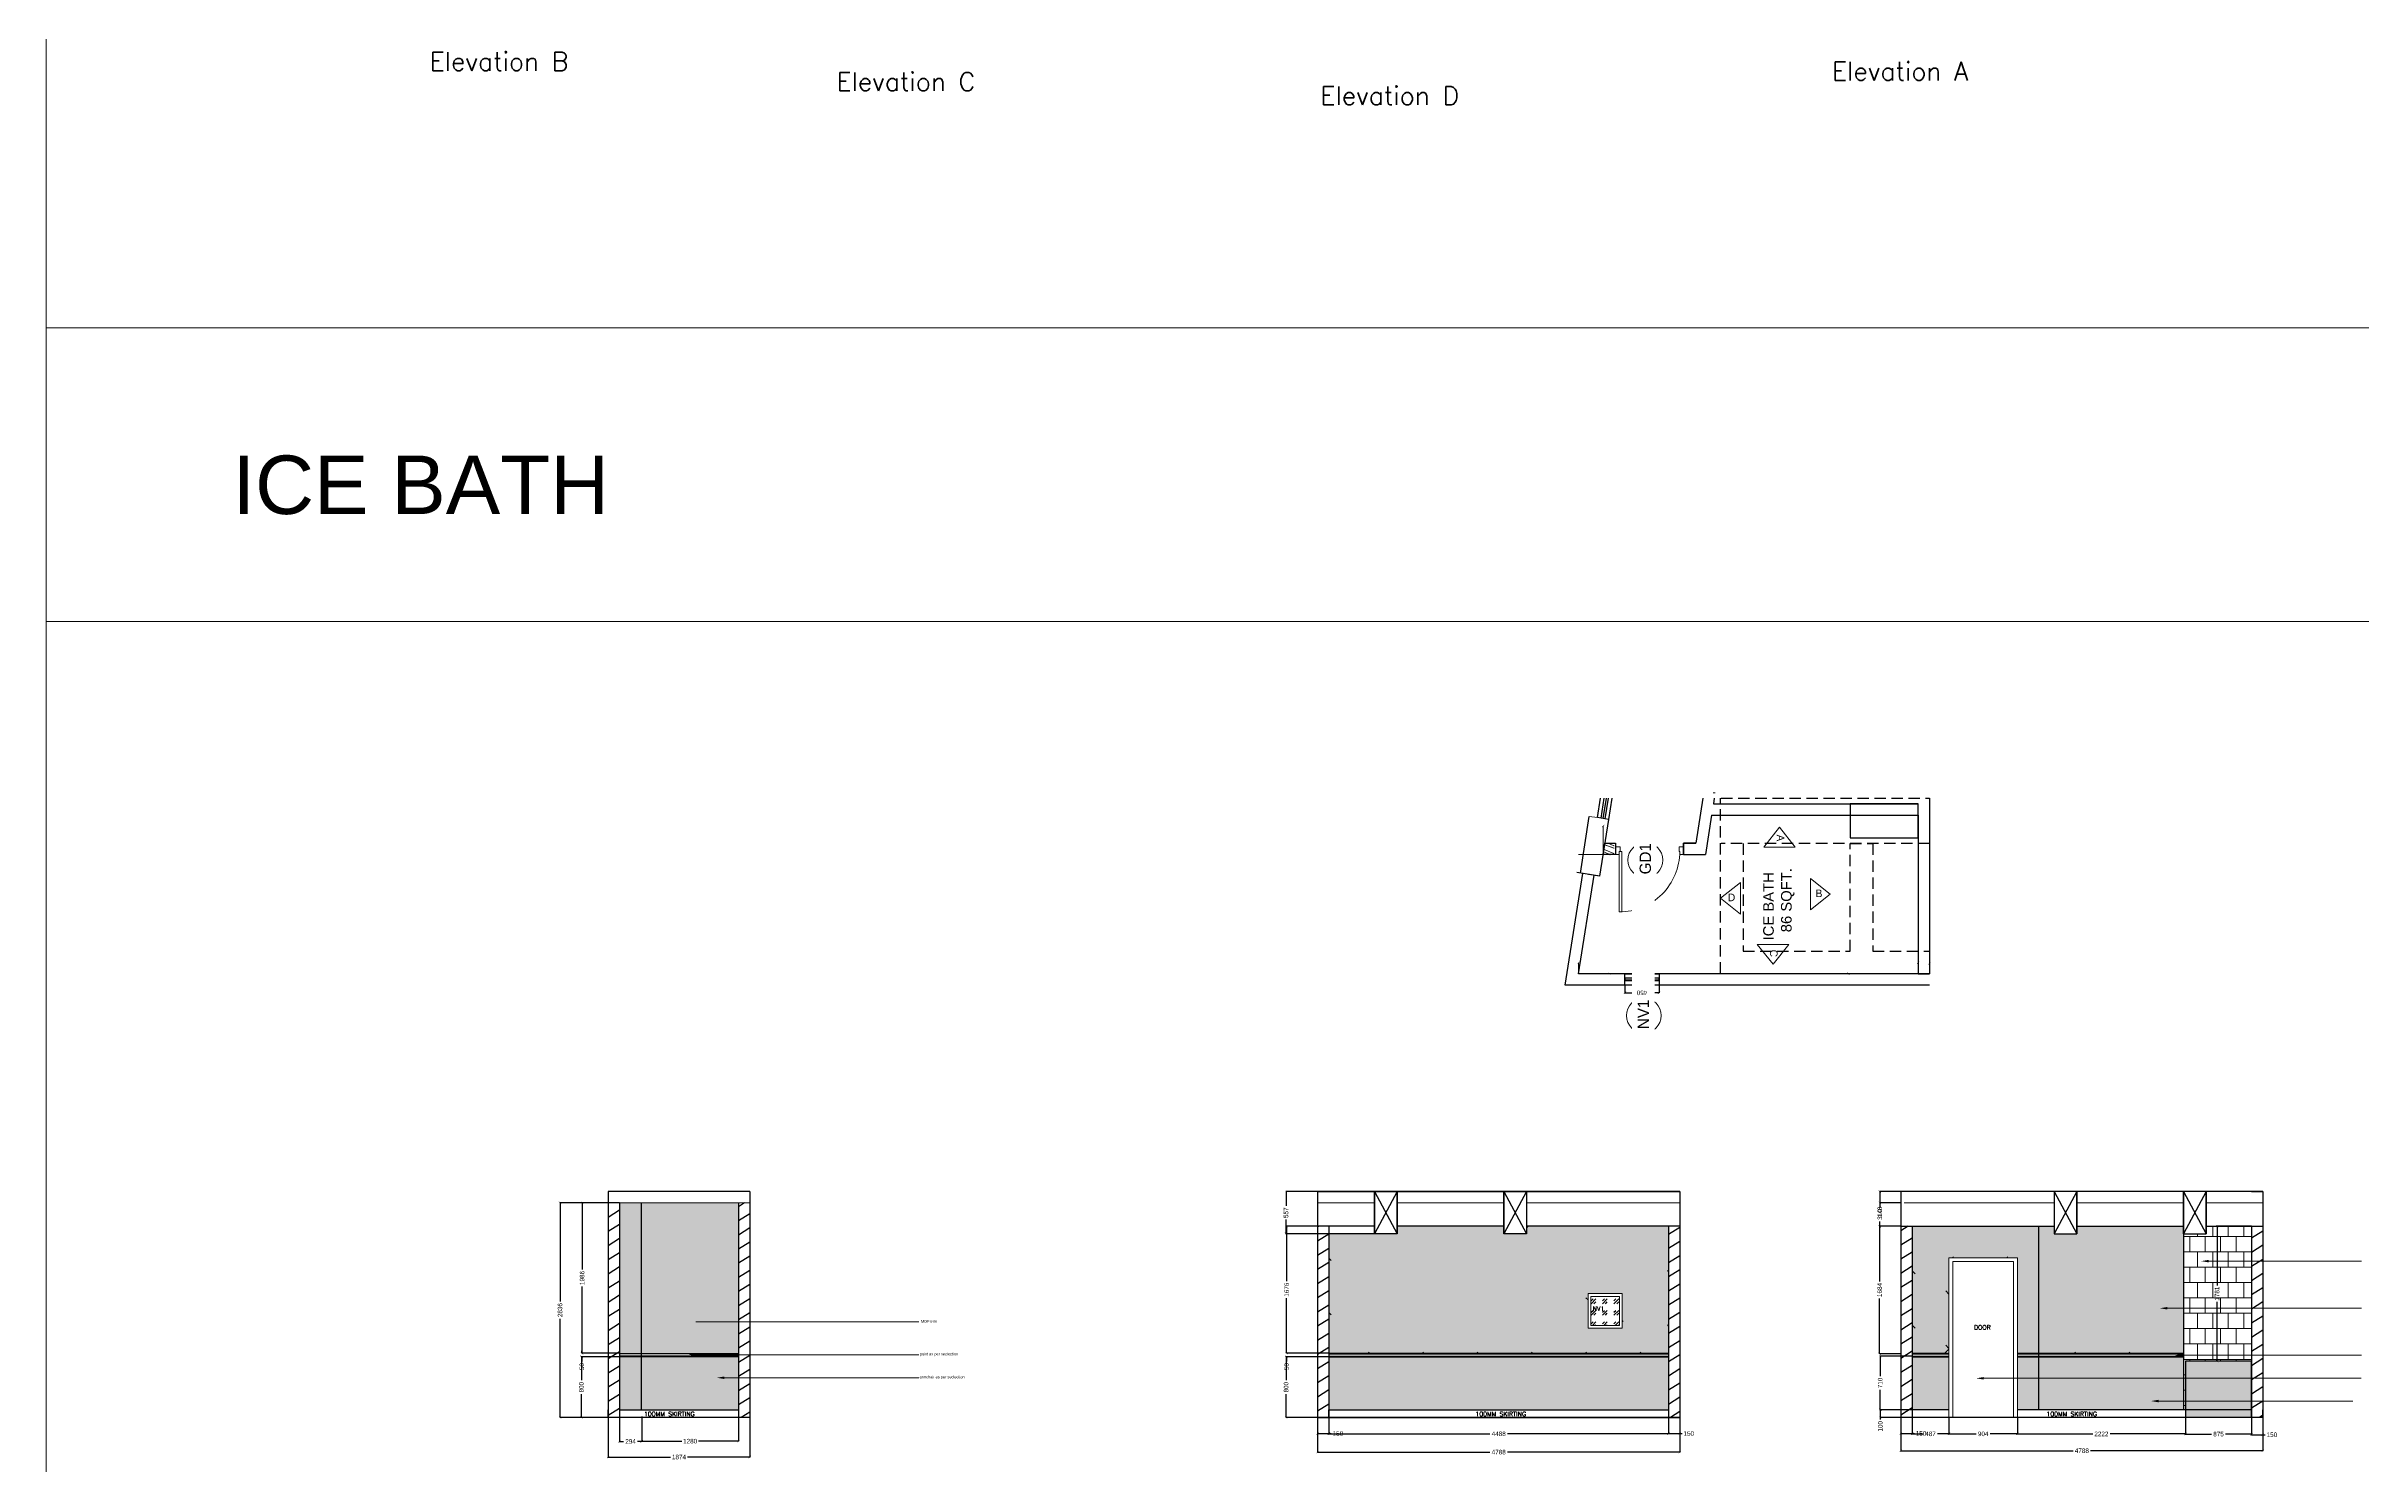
# Model space of a CAD drawing. Header units: millimetres. Extents: x 1464389 to 1998638, y -29162 to 256806.
# Drawn here: x 1520964 to 1551573, y 156077 to 174826 of the extents above; entities that cross this region are included whole.
import ezdxf

# ---------------------------------------------------------------- set-up
doc = ezdxf.new("R2010")
doc.units = ezdxf.units.MM
doc.header["$LTSCALE"] = 15
doc.linetypes.add('DASHED2', pattern=[0.375, 0.25, -0.125])
doc.linetypes.add('JIS_02_1.2', pattern=[2.5, 1.25, -1.25])
doc.layers.get('0').update_dxf_attribs({"lineweight": 5})
for name, color, linetype in [('A-TEXT', 4, 'Continuous'), ('A-WNDW', 4, 'Continuous'), ('COLUMN', 14, 'Continuous'), ('GFC Walls', 14, 'Continuous'), ('Layer 1', 7, 'Continuous'), ('NEW WALL', 5, 'Continuous'), ('S-col-3', 3, 'Continuous'), ('Text', 250, 'Continuous')]:
    doc.layers.add(name, color=color, linetype=linetype)
for name, color, linetype, lineweight in [('dimension', 1, 'Continuous', 25), ('DOOR', 124, 'Continuous', 9), ('extend', 241, 'Continuous', 5), ('false ceiling', 124, 'Continuous', 9), ('floor raising', 210, 'Continuous', 9), ('Hatch', 252, 'Continuous', 15), ('hidden line', 251, 'JIS_02_1.2', 20), ('I-ANNO-SYMB', 6, 'Continuous', 20), ('leader', 10, 'Continuous', 18), ('ledge wall line', 252, 'Continuous', 13), ('LS_DR_Door', 34, 'Continuous', 5), ('LS_DR_TEXT', 7, 'Continuous', 13)]:
    doc.layers.add(name, color=color, linetype=linetype, lineweight=lineweight)
doc.layers.add('LS_DR_Glass', color=7, linetype='Continuous', true_color=0xa6c9d3)
doc.styles.add('ARIAL', font='arial.ttf')
doc.styles.add('ROMANS', font='romans.shx')

# ---------------------------------------------------------------- blocks, each defined once
blk = doc.blocks.new('_ArchTick')
at = {"color": 0, "linetype": 'ByBlock', "const_width": 0.15}
blk.add_lwpolyline([(-0.5, -0.5), (0.5, 0.5)], dxfattribs=at)
blk = doc.blocks.new('D900')
for points in [[(0, 840), (0, 900), (100, 900), (100, 850), (60, 850), (60, 840)], [(0, 60), (0, 0), (100, 0), (100, 50), (60, 50), (60, 60)]]:
    blk.add_lwpolyline(points, close=True)
blk.add_lwpolyline([(60, 850, -0.414214), (860, 50), (60, 50), (60, 85), (859, 85)], format="xyb")

msp = doc.modelspace()

# ---------------------------------------------------------------- hatches: boundary and pattern name
at = {"layer": 'Hatch', "ltscale": 0.25, "true_color": 0xa953a0}
h = msp.add_hatch(dxfattribs=at)
h.set_pattern_fill('HOUND', color=215, scale=25)
h.set_pattern_definition([(0, (360435.323, 321078.077), (158.75, 39.6875), [635, -317.5]), (90, (360435.323, 321078.077), (-39.6875, -158.75), [635, -317.5])])
h.paths.add_polyline_path([(1542409.2, 159228.1), (1540555.3, 159228.1), (1540532.6, 159205.5), (1540532.6, 159128.7), (1540232.6, 159128.7), (1540232.6, 159228.1), (1538820.8, 159228.1), (1538820.8, 159128.7), (1538520.8, 159128.7), (1537929.5, 159128.7), (1537920.8, 159123.3), (1537920.8, 157552.1), (1542409.2, 157552.1)])
h.paths.add_polyline_path([(1541345.8, 158337.6), (1541798.7, 158337.6), (1541798.7, 157880.9), (1541345.8, 157880.9)], flags=16)
h.paths.add_polyline_path([(1541382.9, 158300.4), (1541761.6, 158300.4), (1541761.6, 157918), (1541382.9, 157918)], flags=0)
h.paths.add_polyline_path([(1530115.4, 159538), (1528827.3, 159538), (1528827.3, 157542.1), (1530115.4, 157542.1)])
h.paths.add_polyline_path([(1528827.3, 159538), (1528541.4, 159538), (1528541.4, 157542.1), (1528827.3, 157542.1)])
h.paths.add_polyline_path([(1549218.1, 159228.1), (1547806.3, 159228.1), (1547806.3, 159128.7), (1547506.3, 159128.7), (1547506.3, 159228.1), (1547306.6, 159228.1), (1547306.6, 157552.1), (1549218.1, 157552.1)])
h.paths.add_polyline_path([(1547306.6, 159228.1), (1545629.7, 159228.1), (1545629.7, 157562.7), (1545640.3, 157552.1), (1546063.4, 157552.1), (1546117.2, 157605.8), (1546117.2, 158812.1), (1547021.2, 158812.1), (1547021.2, 157552.1), (1547306.6, 157552.1)])
h.paths.add_polyline_path([(1541404.3, 158094.2), (1541568.6, 158094.2), (1541568.6, 158184.2), (1541404.3, 158184.2)], flags=8)
at = {"layer": 'Hatch', "ltscale": 0.25, "true_color": 0x939598}
h = msp.add_hatch(color=252, dxfattribs=at)
h.dxf.hatch_style = 1
h.paths.add_polyline_path([(1550118.1, 157447.1), (1549243.1, 157447.1), (1549243.1, 156802.1), (1550118.1, 156802.1)])
h.paths.add_polyline_path([(1550118.1, 156802.1), (1549243.1, 156802.1), (1549243.1, 156702.1), (1550118.1, 156702.1)])
at = {"layer": 'ledge wall line', "ltscale": 0.25, "true_color": 0xd2c2ac}
h = msp.add_hatch(color=9, dxfattribs=at)
h.dxf.hatch_style = 1
h.paths.add_polyline_path([(1530115.4, 157502.1), (1528827.3, 157502.1), (1528827.3, 156802.1), (1530115.4, 156802.1)])
h.paths.add_polyline_path([(1528827.3, 157502.1), (1528541.4, 157502.1), (1528541.4, 156802.1), (1528827.3, 156802.1)])
h.paths.add_polyline_path([(1542409.2, 157502.1), (1537920.8, 157502.1), (1537920.8, 156802.1), (1542409.2, 156802.1)])
h.paths.add_polyline_path([(1549218.1, 157502.1), (1547306.6, 157502.1), (1547306.6, 156802.1), (1549218.1, 156802.1)])
h.paths.add_polyline_path([(1547306.6, 157502.1), (1547021.2, 157502.1), (1547021.2, 156802.1), (1547306.6, 156802.1)])
h.paths.add_polyline_path([(1546117.2, 157502.1), (1545955.2, 157502.1), (1545955.2, 156802.1), (1546117.2, 156802.1)])
h.paths.add_polyline_path([(1545955.2, 157502.1), (1545629.7, 157502.1), (1545629.7, 156802.1), (1545955.2, 156802.1)])

# ---------------------------------------------------------------- linework, layer by layer
at = {"ltscale": 0.25}
for p, q in [((1520964.5, 171104.3), (1566247, 171104.3)), ((1520964.5, 167223.6), (1566247, 167223.6))]:
    msp.add_line(p, q, dxfattribs=at)
at = {"color": 251}
for p, q in [((1541546.4, 164141.5), (1541546.4, 164519.5)), ((1541220.9, 164141.5), (1541626.9, 164141.5)), ((1541220.9, 162567.5), (1541626.9, 162567.5))]:
    msp.add_line(p, q, dxfattribs=at)
msp.add_lwpolyline([(1520964.5, 232978.4), (1662718.6, 232978.4), (1662718.6, -21144.5), (1520964.5, -21144.5)], close=True)
for centre in [(1542103.6, 164068.9), (1542103.6, 164068.9), (1542083.8, 162013.7), (1542083.8, 162013.7)]:
    msp.add_circle(centre, 230.2)
at = {"layer": 'A-WNDW', "ltscale": 0.5}
msp.add_line((1541617.2, 164606.7), (1541469, 164630), dxfattribs=at)
for points in [[(1541617.2, 164606.7), (1541469, 164630), (1541508.8, 164888.2)], [(1541610, 164888.2), (1541567.8, 164614.6), (1541518.4, 164622.2), (1541559.4, 164888.2)], [(1541584.7, 164888.2), (1541543.1, 164618.4)], [(1541660.6, 164888.2), (1541617.2, 164606.7)]]:
    msp.add_lwpolyline(points, dxfattribs=at)
for points in [[(1542284.3, 162417.5), (1541834.3, 162417.5), (1541834.3, 162567.5), (1542284.3, 162567.5)], [(1541834.3, 162475.9), (1542284.3, 162475.9), (1542284.3, 162509.2), (1541834.3, 162509.2)]]:
    msp.add_lwpolyline(points, close=True, dxfattribs=at)
at = {"layer": 'A-WNDW', "ltscale": 0.5, "const_width": 9.38}
msp.add_lwpolyline([(1541834.3, 162492.5), (1542284.3, 162492.5)], dxfattribs=at)
at = {"layer": 'COLUMN', "color": 240, "true_color": 0xed1f24}
for p, q in [((1545709.3, 164813.2), (1544809.3, 164813.2)), ((1544809.3, 164813.2), (1544809.3, 164363.2)), ((1545709.3, 164363.2), (1545709.3, 164813.2)), ((1544809.3, 164363.2), (1545709.3, 164363.2))]:
    msp.add_line(p, q, dxfattribs=at)
at = {"layer": 'dimension', "color": 251, "ltscale": 0.25}
for p, q in [((1541831.3, 162314.2), (1541967, 162314.2)), ((1541834.3, 162417.5), (1541834.3, 162314.2)), ((1542287.3, 162314.2), (1542151.7, 162314.2)), ((1542284.3, 162417.5), (1542284.3, 162314.2)), ((1527755.9, 159541), (1527755.9, 158235.1)), ((1528391.1, 159538), (1527755.9, 159538)), ((1528047.5, 159541), (1528047.5, 158656.8)), ((1528541.4, 159538), (1528047.5, 159538)), ((1537353.6, 159688.9), (1537353.6, 159498.6)), ((1538520.8, 159685.9), (1537353.6, 159685.9)), ((1545203.1, 159688.9), (1545203.1, 159538)), ((1545479.7, 159685.9), (1545203.1, 159685.9)), ((1545203.1, 159541), (1545203.1, 159474.3)), ((1545479.7, 159538), (1545203.1, 159538)), ((1545479.7, 159538), (1545203.1, 159538)), ((1545203.1, 159538), (1545203.1, 159508)), ((1537353.6, 159125.7), (1537353.6, 159316)), ((1537360.3, 159231.1), (1537360.3, 158501.9)), ((1537920.8, 159228.1), (1537360.3, 159228.1)), ((1545200.4, 159231.1), (1545200.4, 158497.6)), ((1545479.7, 159228.1), (1545200.4, 159228.1)), ((1545203.1, 159225.1), (1545203.1, 159291.9)), ((1545479.7, 159228.1), (1545203.1, 159228.1)), ((1549661.6, 159231.1), (1549661.6, 158443.6)), ((1550118.1, 159228.1), (1549661.6, 159228.1)), ((1538520.8, 159128.7), (1537353.6, 159128.7)), ((1528047.5, 157549.1), (1528047.5, 158433.3)), ((1537360.3, 157549.1), (1537360.3, 158278.4)), ((1545200.4, 157540.7), (1545200.4, 158274.3)), ((1527755.9, 156699.1), (1527755.9, 158005)), ((1549661.6, 157444.1), (1549661.6, 158231.6)), ((1528037.9, 157505.1), (1528037.9, 157193.3)), ((1528541.4, 157502.1), (1528037.9, 157502.1)), ((1528043.7, 157552.1), (1528043.7, 157582.1)), ((1528541.4, 157552.1), (1528043.7, 157552.1)), ((1528541.4, 157502.1), (1528043.7, 157502.1)), ((1528043.7, 157502.1), (1528043.7, 157442.1)), ((1528541.4, 157552.1), (1528047.5, 157552.1)), ((1537354.1, 157505.1), (1537354.1, 157193.3)), ((1537920.8, 157502.1), (1537354.1, 157502.1)), ((1537360.3, 157552.1), (1537360.3, 157582.1)), ((1537920.8, 157552.1), (1537360.3, 157552.1)), ((1537920.8, 157552.1), (1537360.3, 157552.1)), ((1537920.8, 157502.1), (1537360.3, 157502.1)), ((1537360.3, 157502.1), (1537360.3, 157442.1)), ((1545479.7, 157543.7), (1545200.4, 157543.7)), ((1545207.4, 157515.1), (1545207.4, 157248)), ((1545629.7, 157512.1), (1545207.4, 157512.1)), ((1550118.1, 157447.1), (1549661.6, 157447.1)), ((1545207.4, 156799.1), (1545207.4, 157066.2)), ((1528037.9, 156699.1), (1528037.9, 157010.9)), ((1528391.1, 156752.1), (1528391.1, 156178.1)), ((1530265.4, 156752.1), (1530265.4, 156178.1)), ((1537354.1, 156699.1), (1537354.1, 157010.9)), ((1545629.7, 156802.1), (1545207.4, 156802.1)), ((1545209.7, 156805.1), (1545209.7, 156702.1)), ((1545629.7, 156802.1), (1545209.7, 156802.1)), ((1528391.1, 156702.1), (1527755.9, 156702.1)), ((1528541.4, 156702.1), (1528037.9, 156702.1)), ((1528541.4, 156713.3), (1528541.4, 156384.2)), ((1528835.6, 156713.3), (1528835.6, 156384.2)), ((1528835.6, 156702.1), (1528835.6, 156387.9)), ((1530115.4, 156702.1), (1530115.4, 156387.9)), ((1537920.8, 156702.1), (1537354.1, 156702.1)), ((1537767.8, 156488.3), (1537920.8, 156488.3)), ((1537770.8, 156702.1), (1537770.8, 156488.3)), ((1537770.8, 156702.1), (1537770.8, 156243)), ((1537917.8, 156484.3), (1540049.1, 156484.3)), ((1537920.8, 156702.1), (1537920.8, 156488.3)), ((1537920.8, 156702.1), (1537920.8, 156484.3)), ((1537920.8, 156488.3), (1537950.8, 156488.3)), ((1542412.2, 156484.3), (1540280.9, 156484.3)), ((1542406.2, 156488.4), (1542559.2, 156488.4)), ((1542409.2, 156702.1), (1542409.2, 156484.3)), ((1542409.2, 156702.1), (1542409.2, 156488.4)), ((1542559.2, 156702.1), (1542559.2, 156488.4)), ((1542559.2, 156702.1), (1542559.2, 156243)), ((1542559.2, 156488.4), (1542589.2, 156488.4)), ((1545629.7, 156702.1), (1545209.7, 156702.1)), ((1545209.7, 156702.1), (1545209.7, 156672.1)), ((1545476.7, 156489.6), (1545629.7, 156489.6)), ((1545479.7, 156702.1), (1545479.7, 156489.6)), ((1545479.7, 156702.1), (1545479.7, 156261.5)), ((1545626.7, 156484), (1545780.9, 156484)), ((1545629.7, 156702.1), (1545629.7, 156489.6)), ((1545629.7, 156702.1), (1545629.7, 156484)), ((1545629.7, 156489.6), (1545659.7, 156489.6)), ((1546120.2, 156484), (1545965.9, 156484)), ((1546114.2, 156484), (1546478, 156484)), ((1546117.2, 156702.1), (1546117.2, 156484)), ((1546117.2, 156702.1), (1546117.2, 156484)), ((1547024.2, 156484), (1546660.3, 156484)), ((1547018.2, 156483.7), (1548017.4, 156483.7)), ((1547021.2, 156702.1), (1547021.2, 156484)), ((1547021.2, 156702.1), (1547021.2, 156483.7)), ((1549246.1, 156483.7), (1548246.9, 156483.7)), ((1549240.1, 156480.9), (1549589.1, 156480.9)), ((1549243.1, 156702.1), (1549243.1, 156483.7)), ((1549243.1, 156702.1), (1549243.1, 156480.9)), ((1550121.1, 156480.9), (1549772.2, 156480.9)), ((1550115.1, 156472.5), (1550268.1, 156472.5)), ((1550118.1, 156702.1), (1550118.1, 156480.9)), ((1550118.1, 156702.1), (1550118.1, 156472.5)), ((1550268.1, 156702.1), (1550268.1, 156472.5)), ((1550268.1, 156702.1), (1550268.1, 156261.5)), ((1550268.1, 156472.5), (1550298.1, 156472.5)), ((1528388.1, 156178.1), (1529216.6, 156178.1)), ((1528538.4, 156384.2), (1528596.8, 156384.2)), ((1528838.6, 156384.2), (1528780.2, 156384.2)), ((1528832.6, 156387.9), (1529363.8, 156387.9)), ((1530268.4, 156178.1), (1529439.9, 156178.1)), ((1530118.4, 156387.9), (1529587.1, 156387.9)), ((1537767.8, 156243), (1540049.1, 156243)), ((1542562.2, 156243), (1540280.9, 156243)), ((1545476.7, 156261.5), (1547758.1, 156261.5)), ((1550271.1, 156261.5), (1547989.8, 156261.5))]:
    msp.add_line(p, q, dxfattribs=at)
at = {"layer": 'extend', "ltscale": 0.25}
msp.add_lwpolyline([(1541469, 164630), (1541362.6, 164646.7)], dxfattribs=at)
at = {"layer": 'false ceiling', "ltscale": 0.25}
for p, q in [((1530265.4, 159538), (1528391.1, 159538)), ((1538520.8, 159538), (1537770.8, 159538)), ((1540232.6, 159538), (1538820.8, 159538)), ((1542559.2, 159538), (1540532.6, 159538)), ((1545523, 159538), (1547506.3, 159538)), ((1547806.3, 159538), (1549218.1, 159538)), ((1549518.1, 159538), (1550268.1, 159538))]:
    msp.add_line(p, q, dxfattribs=at)
at = {"layer": 'floor raising', "color": 251}
for p, q in [((1543000.3, 164959.8), (1543026.4, 164959.8)), ((1544809.3, 164663.2), (1544784.7, 164663.2)), ((1541220.9, 162567.5), (1541220.9, 162712.2)), ((1544809.3, 162567.5), (1544784.7, 162567.5)), ((1545709.3, 162567.5), (1545709.3, 162712.2)), ((1545856.3, 162703.3), (1545859.3, 162703.3)), ((1545859.3, 162567.5), (1545859.3, 162703.3))]:
    msp.add_line(p, q, dxfattribs=at)
at = {"layer": 'GFC Walls'}
for p, q in [((1541244.9, 163897.9), (1541362.6, 164646.7)), ((1541501.5, 163855.6), (1541619.5, 164606.4)), ((1541045.5, 162417.5), (1541277, 163890.9)), ((1541501.5, 163855.6), (1541199.6, 163903)), ((1541220.9, 162567.5), (1541425.2, 163867.6)), ((1541220.9, 162567.5), (1541425.2, 163867.6)), ((1541501.5, 163855.6), (1541353.3, 163878.9)), ((1545859.3, 162567.5), (1541220.9, 162567.5)), ((1545859.3, 162417.5), (1541045.5, 162417.5))]:
    msp.add_line(p, q, dxfattribs=at)
at = {"layer": 'Hatch', "color": 9, "linetype": 'Continuous', "ltscale": 0.25, "true_color": 0xd19cc7}
for p, q in [((1538039.1, 159226.4), (1538037.3, 159228.1)), ((1539475.9, 159226.4), (1539474.2, 159228.1)), ((1540194.3, 159226.4), (1540192.6, 159228.1)), ((1540532.6, 159205.5), (1540555.3, 159228.1)), ((1540912.8, 159226.4), (1540911, 159228.1)), ((1541631.2, 159226.4), (1541629.4, 159228.1)), ((1542349.6, 159226.4), (1542347.8, 159228.1)), ((1545941.7, 159226.4), (1545939.9, 159228.1)), ((1546660.1, 159226.4), (1546658.4, 159228.1)), ((1547378.5, 159226.4), (1547376.8, 159228.1)), ((1548097, 159226.4), (1548095.2, 159228.1)), ((1548815.4, 159226.4), (1548813.6, 159228.1)), ((1537949.3, 158777.4), (1537920.8, 158805.9)), ((1542409.2, 158627.9), (1542394.5, 158642.7)), ((1545672.3, 158597.8), (1545629.7, 158640.4)), ((1546176.4, 158812.1), (1546166.2, 158822.3)), ((1546894.8, 158812.1), (1546884.6, 158822.3)), ((1541345.8, 158254.6), (1541316.9, 158283.5)), ((1546117.2, 158332.5), (1546076.4, 158373.3)), ((1537949.3, 158059), (1537920.8, 158087.5)), ((1541810.8, 157969.2), (1541798.7, 157981.2)), ((1541361.8, 157879.4), (1541360.2, 157880.9)), ((1542409.2, 157909.5), (1542394.5, 157924.3)), ((1545672.3, 157879.4), (1545629.7, 157921.9)), ((1546117.2, 157614.1), (1546076.4, 157654.8)), ((1538456.1, 157552.1), (1538443.2, 157565)), ((1539174.6, 157552.1), (1539161.6, 157565)), ((1539893, 157552.1), (1539880, 157565)), ((1540611.4, 157552.1), (1540598.4, 157565)), ((1541329.8, 157552.1), (1541316.9, 157565)), ((1542048.2, 157552.1), (1542035.3, 157565)), ((1545640.3, 157552.1), (1545629.7, 157562.7)), ((1546063.4, 157552.1), (1546117.2, 157605.8)), ((1547795.6, 157552.1), (1547782.6, 157565)), ((1548514, 157552.1), (1548501.1, 157565))]:
    msp.add_line(p, q, dxfattribs=at)
at = {"layer": 'Hatch', "color": 45, "linetype": 'Continuous', "ltscale": 0.25, "true_color": 0x9e7e67}
for p, q in [((1549606.9, 159094.9), (1549606.9, 159228.1)), ((1549810.1, 159094.9), (1549810.1, 159228.1)), ((1550013.3, 159094.9), (1550013.3, 159228.1)), ((1549218.1, 159094.9), (1550118.1, 159094.9)), ((1549218.1, 158891.7), (1550118.1, 158891.7)), ((1549302.1, 158891.7), (1549302.1, 159094.9)), ((1549403.7, 159094.9), (1549403.7, 159128.7)), ((1549403.7, 158688.5), (1549403.7, 158891.7)), ((1549505.3, 158891.7), (1549505.3, 159094.9)), ((1549606.9, 158688.5), (1549606.9, 158891.7)), ((1549708.5, 158891.7), (1549708.5, 159094.9)), ((1549810.1, 158688.5), (1549810.1, 158891.7)), ((1549911.7, 158891.7), (1549911.7, 159094.9)), ((1550013.3, 158688.5), (1550013.3, 158891.7)), ((1550114.9, 158891.7), (1550114.9, 159094.9)), ((1549218.1, 158688.5), (1550118.1, 158688.5)), ((1549302.1, 158485.3), (1549302.1, 158688.5)), ((1549505.3, 158485.3), (1549505.3, 158688.5)), ((1549708.5, 158485.3), (1549708.5, 158688.5)), ((1549911.7, 158485.3), (1549911.7, 158688.5)), ((1550114.9, 158485.3), (1550114.9, 158688.5)), ((1549218.1, 158485.3), (1550118.1, 158485.3)), ((1549218.1, 158282.1), (1550118.1, 158282.1)), ((1549302.1, 158078.9), (1549302.1, 158282.1)), ((1549403.7, 158282.1), (1549403.7, 158485.3)), ((1549505.3, 158078.9), (1549505.3, 158282.1)), ((1549606.9, 158282.1), (1549606.9, 158485.3)), ((1549708.5, 158078.9), (1549708.5, 158282.1)), ((1549810.1, 158282.1), (1549810.1, 158485.3)), ((1549911.7, 158078.9), (1549911.7, 158282.1)), ((1550013.3, 158282.1), (1550013.3, 158485.3)), ((1550114.9, 158078.9), (1550114.9, 158282.1)), ((1549218.1, 158078.9), (1550118.1, 158078.9)), ((1549403.7, 157875.7), (1549403.7, 158078.9)), ((1549606.9, 157875.7), (1549606.9, 158078.9)), ((1549810.1, 157875.7), (1549810.1, 158078.9)), ((1550013.3, 157875.7), (1550013.3, 158078.9)), ((1549218.1, 157875.7), (1550118.1, 157875.7)), ((1549218.1, 157672.5), (1550118.1, 157672.5)), ((1549302.1, 157672.5), (1549302.1, 157875.7)), ((1549403.7, 157469.3), (1549403.7, 157672.5)), ((1549505.3, 157672.5), (1549505.3, 157875.7)), ((1549606.9, 157469.3), (1549606.9, 157672.5)), ((1549708.5, 157672.5), (1549708.5, 157875.7)), ((1549810.1, 157469.3), (1549810.1, 157672.5)), ((1549911.7, 157672.5), (1549911.7, 157875.7)), ((1550013.3, 157469.3), (1550013.3, 157672.5)), ((1550114.9, 157672.5), (1550114.9, 157875.7)), ((1549218.1, 157469.3), (1550118.1, 157469.3)), ((1549302.1, 157447.1), (1549302.1, 157469.3)), ((1549505.3, 157447.1), (1549505.3, 157469.3)), ((1549708.5, 157447.1), (1549708.5, 157469.3)), ((1549911.7, 157447.1), (1549911.7, 157469.3)), ((1550114.9, 157447.1), (1550114.9, 157469.3)), ((1549218.1, 157266.1), (1549243.1, 157266.1)), ((1549218.1, 157062.9), (1549243.1, 157062.9)), ((1549218.1, 156859.7), (1549243.1, 156859.7))]:
    msp.add_line(p, q, dxfattribs=at)
at = {"layer": 'hidden line'}
msp.add_line((1545859.3, 164117.5), (1545859.3, 164067.5), dxfattribs=at)
at = {"layer": 'I-ANNO-SYMB'}
for points in [[(1544085.4, 164241.1), (1543878.3, 164503.2), (1543669.1, 164241.1), (1544085.4, 164241.1)], [(1543360, 163771.9), (1543098, 163564.8), (1543360, 163355.6), (1543360, 163771.9)], [(1544285.4, 163825.6), (1544547.4, 163618.5), (1544285.4, 163409.3), (1544285.4, 163825.6)], [(1543998.2, 162953.4), (1543791.1, 162691.3), (1543581.9, 162953.4), (1543998.2, 162953.4)]]:
    msp.add_lwpolyline(points, dxfattribs=at)
at = {"layer": 'Layer 1', "color": 18, "ltscale": 0.25, "true_color": 0x000000}
for p, q in [((1528391.1, 159685.9), (1528391.1, 156702.1)), ((1530265.4, 159685.9), (1528391.1, 159685.9)), ((1528541.4, 159538), (1528541.4, 156702.1)), ((1528827.3, 159538), (1528827.3, 156802.1)), ((1530115.4, 159538), (1530115.4, 156702.1)), ((1530265.4, 159685.9), (1530265.4, 156702.1)), ((1542559.2, 159685.9), (1537770.8, 159685.9)), ((1537770.8, 159685.9), (1542559.2, 159685.9)), ((1537920.8, 159685.9), (1537770.8, 159685.9)), ((1538520.8, 159685.9), (1538520.8, 159128.7)), ((1538820.8, 159685.9), (1538820.8, 159128.7)), ((1540232.6, 159685.9), (1540232.6, 159128.7)), ((1540532.6, 159685.9), (1540532.6, 159128.7)), ((1550268.1, 159685.9), (1545479.7, 159685.9)), ((1547506.3, 159685.9), (1547506.3, 159128.7)), ((1547806.3, 159685.9), (1547806.3, 159128.7)), ((1549218.1, 159685.9), (1549218.1, 159128.7)), ((1549218.1, 159685.9), (1549218.1, 156802.1)), ((1549518.1, 159685.9), (1549518.1, 159128.7)), ((1550118.1, 159685.9), (1550268.1, 159685.9)), ((1537920.8, 159228.1), (1537770.8, 159228.1)), ((1538520.8, 159228.1), (1537920.8, 159228.1)), ((1540232.6, 159228.1), (1538820.8, 159228.1)), ((1542559.2, 159228.1), (1540532.6, 159228.1)), ((1545479.7, 159228.1), (1547506.3, 159228.1)), ((1547806.3, 159228.1), (1549218.1, 159228.1)), ((1549518.1, 159228.1), (1550118.1, 159228.1)), ((1550118.1, 159228.1), (1550268.1, 159228.1)), ((1530115.4, 157542.1), (1528541.4, 157542.1)), ((1530115.4, 157512.1), (1528541.4, 157512.1)), ((1530115.4, 157502.1), (1528541.4, 157502.1)), ((1537920.8, 157552.1), (1542409.2, 157552.1)), ((1537920.8, 157542.1), (1542409.2, 157542.1)), ((1537920.8, 157512.1), (1542409.2, 157512.1)), ((1537920.8, 157502.1), (1542409.2, 157502.1)), ((1545629.7, 157552.1), (1546117.2, 157552.1)), ((1545629.7, 157542.1), (1546117.2, 157542.1)), ((1545629.7, 157512.1), (1546117.2, 157512.1)), ((1545629.7, 157502.1), (1546117.2, 157502.1)), ((1547021.2, 157552.1), (1549218.1, 157552.1)), ((1547021.2, 157542.1), (1549218.1, 157542.1)), ((1547021.2, 157512.1), (1549218.1, 157512.1)), ((1547021.2, 157502.1), (1549218.1, 157502.1)), ((1550118.1, 157447.1), (1549243.1, 157447.1)), ((1549243.1, 157447.1), (1549243.1, 156702.1)), ((1550118.1, 156702.1), (1550118.1, 157447.1)), ((1528391.1, 156702.1), (1528391.1, 156802.1)), ((1528541.4, 156802.1), (1530115.4, 156802.1)), ((1530265.4, 156802.1), (1530265.4, 156702.1)), ((1537920.8, 156702.1), (1537920.8, 156802.1)), ((1537920.8, 156802.1), (1542409.2, 156802.1)), ((1542409.2, 156802.1), (1542409.2, 156802.1)), ((1546117.2, 156802.1), (1545629.7, 156802.1)), ((1549218.1, 156802.1), (1547021.2, 156802.1)), ((1550118.1, 156802.1), (1549218.1, 156802.1)), ((1550268.1, 156702.1), (1550268.1, 156802.1)), ((1530265.4, 156702.1), (1528391.1, 156702.1)), ((1530265.4, 156702.1), (1528391.1, 156702.1)), ((1542559.2, 156702.1), (1537770.8, 156702.1)), ((1537770.8, 156702.1), (1542559.2, 156702.1)), ((1550268.1, 156702.1), (1545479.7, 156702.1))]:
    msp.add_line(p, q, dxfattribs=at)
at = {"layer": 'Layer 1', "color": 8, "linetype": 'Continuous', "ltscale": 0.25}
for p, q in [((1528399, 159538), (1528391.1, 159533.1)), ((1530196.4, 159538), (1530115.4, 159487.4)), ((1528541.4, 159439.8), (1528391.1, 159345.9)), ((1528541.4, 159252.6), (1528391.1, 159158.7)), ((1530265.4, 159393.9), (1530115.4, 159300.2)), ((1530265.4, 159206.7), (1530115.4, 159113)), ((1537789, 159228.1), (1537770.8, 159216.8)), ((1542559.2, 159213.8), (1542409.2, 159120.1)), ((1545577.9, 159228.1), (1545479.7, 159166.8)), ((1528541.4, 159065.5), (1528391.1, 158971.5)), ((1528541.4, 158878.3), (1528391.1, 158784.3)), ((1530265.4, 159019.5), (1530115.4, 158925.8)), ((1537920.8, 159123.3), (1537770.8, 159029.6)), ((1537920.8, 158936.1), (1537770.8, 158842.4)), ((1542559.2, 159026.6), (1542409.2, 158932.9)), ((1545629.7, 159073.3), (1545479.7, 158979.6)), ((1545629.7, 158886.1), (1545479.7, 158792.4)), ((1550268.1, 159163.8), (1550118.1, 159070.1)), ((1550268.1, 158976.6), (1550118.1, 158882.9)), ((1528541.4, 158691.1), (1528391.1, 158597.1)), ((1530265.4, 158832.4), (1530115.4, 158738.6)), ((1530265.4, 158645.2), (1530115.4, 158551.4)), ((1537920.8, 158748.9), (1537770.8, 158655.2)), ((1537920.8, 158561.7), (1537770.8, 158468)), ((1542559.2, 158839.4), (1542409.2, 158745.7)), ((1542559.2, 158652.2), (1542409.2, 158558.5)), ((1545629.7, 158698.9), (1545479.7, 158605.2)), ((1550268.1, 158789.4), (1550118.1, 158695.7)), ((1550268.1, 158602.2), (1550118.1, 158508.5)), ((1528541.4, 158503.9), (1528391.1, 158409.9)), ((1528541.4, 158316.7), (1528391.1, 158222.8)), ((1530265.4, 158458), (1530115.4, 158364.2)), ((1530265.4, 158270.8), (1530115.4, 158177)), ((1537920.8, 158374.5), (1537770.8, 158280.8)), ((1542559.2, 158465), (1542409.2, 158371.3)), ((1542559.2, 158277.8), (1542409.2, 158184.1)), ((1545629.7, 158511.7), (1545479.7, 158418)), ((1545629.7, 158324.5), (1545479.7, 158230.8)), ((1550268.1, 158415), (1550118.1, 158321.3)), ((1528541.4, 158129.5), (1528391.1, 158035.6)), ((1528541.4, 157942.3), (1528391.1, 157848.4)), ((1530265.4, 158083.6), (1530115.4, 157989.8)), ((1537920.8, 158187.3), (1537770.8, 158093.6)), ((1537920.8, 158000.1), (1537770.8, 157906.4)), ((1542559.2, 158090.6), (1542409.2, 157996.9)), ((1545629.7, 158137.3), (1545479.7, 158043.6)), ((1545629.7, 157950.1), (1545479.7, 157856.4)), ((1550268.1, 158227.8), (1550118.1, 158134.1)), ((1550268.1, 158040.6), (1550118.1, 157946.9)), ((1528541.4, 157755.1), (1528391.1, 157661.2)), ((1530265.4, 157896.4), (1530115.4, 157802.6)), ((1530265.4, 157709.2), (1530115.4, 157615.5)), ((1537920.8, 157812.9), (1537770.8, 157719.2)), ((1542559.2, 157903.4), (1542409.2, 157809.7)), ((1542559.2, 157716.2), (1542409.2, 157622.5)), ((1545629.7, 157762.9), (1545479.7, 157669.2)), ((1550268.1, 157853.4), (1550118.1, 157759.7)), ((1550268.1, 157666.3), (1550118.1, 157572.5)), ((1528541.4, 157567.9), (1528391.1, 157474)), ((1528541.4, 157380.7), (1528391.1, 157286.8)), ((1530265.4, 157522), (1530115.4, 157428.3)), ((1530265.4, 157334.8), (1530115.4, 157241.1)), ((1537920.8, 157625.7), (1537770.8, 157532)), ((1537920.8, 157438.5), (1537770.8, 157344.8)), ((1542559.2, 157529.1), (1542409.2, 157435.3)), ((1542559.2, 157341.9), (1542409.2, 157248.1)), ((1545629.7, 157575.7), (1545479.7, 157482)), ((1545629.7, 157388.6), (1545479.7, 157294.8)), ((1550268.1, 157479.1), (1550118.1, 157385.3)), ((1528541.4, 157193.5), (1528391.1, 157099.6)), ((1530265.4, 157147.6), (1530115.4, 157053.9)), ((1537920.8, 157251.4), (1537770.8, 157157.6)), ((1537920.8, 157064.2), (1537770.8, 156970.4)), ((1542559.2, 157154.7), (1542409.2, 157060.9)), ((1545629.7, 157201.4), (1545479.7, 157107.6)), ((1550268.1, 157291.9), (1550118.1, 157198.1)), ((1550268.1, 157104.7), (1550118.1, 157010.9)), ((1528541.4, 157006.3), (1528391.1, 156912.4)), ((1528541.4, 156819.1), (1528391.1, 156725.2)), ((1530265.4, 156960.4), (1530115.4, 156866.7)), ((1530265.4, 156773.2), (1530151.6, 156702.1)), ((1537920.8, 156877), (1537770.8, 156783.2)), ((1542559.2, 156967.5), (1542409.2, 156873.7)), ((1542559.2, 156780.3), (1542434.1, 156702.1)), ((1545629.7, 157014.2), (1545479.7, 156920.4)), ((1545629.7, 156827), (1545479.7, 156733.2)), ((1550268.1, 156917.5), (1550118.1, 156823.7)), ((1550268.1, 156730.3), (1550223, 156702.1))]:
    msp.add_line(p, q, dxfattribs=at)
at = {"layer": 'Layer 1', "ltscale": 0.25}
for p, q in [((1537770.8, 159685.9), (1537770.8, 156702.1)), ((1538520.8, 159128.7), (1538520.8, 159685.9)), ((1538520.8, 159685.9), (1538820.8, 159685.9)), ((1538820.8, 159685.9), (1538520.8, 159128.7)), ((1538520.8, 159685.9), (1538820.8, 159128.7)), ((1538820.8, 159128.7), (1538820.8, 159685.9)), ((1538820.8, 159685.9), (1538820.8, 159157.7)), ((1540232.6, 159128.7), (1540232.6, 159685.9)), ((1540232.6, 159685.9), (1540532.6, 159685.9)), ((1540532.6, 159685.9), (1540232.6, 159128.7)), ((1540232.6, 159685.9), (1540532.6, 159128.7)), ((1540532.6, 159685.9), (1540532.6, 159157.7)), ((1542559.2, 159685.9), (1542559.2, 156702.1)), ((1545479.7, 159685.9), (1545479.7, 156702.1)), ((1547806.3, 159685.9), (1547506.3, 159685.9)), ((1547506.3, 159685.9), (1547506.3, 159157.7)), ((1547506.3, 159685.9), (1547806.3, 159128.7)), ((1547806.3, 159685.9), (1547506.3, 159128.7)), ((1547806.3, 159128.7), (1547806.3, 159685.9)), ((1549218.1, 159128.7), (1549218.1, 159685.9)), ((1549518.1, 159685.9), (1549218.1, 159685.9)), ((1549218.1, 159685.9), (1549218.1, 159157.7)), ((1549218.1, 159685.9), (1549518.1, 159128.7)), ((1549518.1, 159685.9), (1549218.1, 159128.7)), ((1549518.1, 159128.7), (1549518.1, 159685.9)), ((1550268.1, 159685.9), (1550268.1, 156702.1)), ((1537920.8, 159228.1), (1537920.8, 156702.1)), ((1538820.8, 159228.7), (1538820.8, 159128.7)), ((1540532.6, 159228.7), (1540532.6, 159128.7)), ((1542409.2, 159228.1), (1542409.2, 156702.1)), ((1545629.7, 159228.1), (1545629.7, 156702.1)), ((1547306.6, 156802.1), (1547306.6, 159228.1)), ((1547506.3, 159228.7), (1547506.3, 159128.7)), ((1549218.1, 159228.7), (1549218.1, 159128.7)), ((1550118.1, 159228.1), (1550118.1, 156702.1)), ((1538820.8, 159128.7), (1538520.8, 159128.7)), ((1540532.6, 159128.7), (1540232.6, 159128.7)), ((1547506.3, 159128.7), (1547806.3, 159128.7)), ((1549218.1, 159128.7), (1549518.1, 159128.7))]:
    msp.add_line(p, q, dxfattribs=at)
at = {"layer": 'Layer 1', "color": 30, "linetype": 'DASHED2', "ltscale": 40, "true_color": 0xf26722}
for points in [[(1543097.5, 162567.5), (1543097.5, 164888.2)], [(1543107.3, 164888.2), (1545859.3, 164888.2)], [(1545859.3, 164288.2), (1543107.3, 164288.2)], [(1543397.5, 164288.2), (1543397.5, 164288.1), (1543397.5, 162863.2), (1544809.3, 162863.2), (1544809.3, 164288.1), (1545109.3, 164288.1), (1545109.3, 162863.2), (1545859.3, 162863.2)]]:
    msp.add_lwpolyline(points, dxfattribs=at)
at = {"layer": 'leader', "color": 1, "ltscale": 0.25}
for points in [[(1549551.7, 158767.5), (1551572.1, 158767.5)], [(1529552.6, 157965.7), (1532498.3, 157965.7)], [(1549003.6, 158144.7), (1551572.1, 158144.7)], [(1529552.6, 157530), (1532498.3, 157530)], [(1549204.5, 157523.5), (1551569.5, 157523.5)], [(1529929.7, 157226), (1532498.3, 157226)], [(1546577.5, 157218.6), (1551568.5, 157218.6)], [(1548888.4, 156917.8), (1551457, 156917.8)]]:
    msp.add_lwpolyline(points, dxfattribs=at)
for points in [[(1549551.7, 158750.9), (1549451.7, 158767.5), (1549551.7, 158784.2)], [(1549003.6, 158128.1), (1548903.6, 158144.7), (1549003.6, 158161.4)], [(1529552.6, 157513.3), (1529452.6, 157530), (1529552.6, 157546.7)], [(1549204.5, 157506.8), (1549104.5, 157523.5), (1549204.5, 157540.2)], [(1529929.7, 157209.3), (1529829.7, 157226), (1529929.7, 157242.7)], [(1546577.5, 157201.9), (1546477.5, 157218.6), (1546577.5, 157235.2)], [(1548888.4, 156901.1), (1548788.4, 156917.8), (1548888.4, 156934.5)]]:
    msp.add_solid(points, dxfattribs=at)
at = {"layer": 'ledge wall line', "linetype": 'Continuous'}
for p, q in [((1541640.5, 164141.5), (1541551.9, 164176.3)), ((1541640.5, 164141.5), (1541551.9, 164176.3)), ((1541688.9, 164156.6), (1541556.9, 164208.4)), ((1541688.9, 164156.6), (1541556.9, 164208.4)), ((1541688.9, 164224.8), (1541567, 164272.7)), ((1541689.4, 164224.6), (1541567, 164272.7)), ((1541688.9, 164258.9), (1541606, 164291.5)), ((1541689.1, 164258.8), (1541606, 164291.5)), ((1542609.4, 164141.5), (1542607.7, 164142.1))]:
    msp.add_line(p, q, dxfattribs=at)
at = {"layer": 'LS_DR_Door', "ltscale": 0.25}
for p, q in [((1546117.2, 156702.1), (1546117.2, 158812.1)), ((1547021.2, 158812.1), (1546117.2, 158812.1)), ((1546971.2, 158762.1), (1546167.2, 158762.1)), ((1546167.2, 158762.1), (1546167.2, 156702.1)), ((1546971.2, 156702.1), (1546971.2, 158762.1)), ((1547021.2, 156702.1), (1547021.2, 158812.1)), ((1541798.7, 158337.6), (1541345.8, 158337.6)), ((1541345.8, 158337.6), (1541345.8, 157880.9)), ((1541761.6, 158300.4), (1541382.9, 158300.4)), ((1541382.9, 158300.4), (1541382.9, 157918)), ((1541761.6, 157918), (1541761.6, 158300.4)), ((1541798.7, 157880.9), (1541798.7, 158337.6)), ((1541345.8, 157880.9), (1541798.7, 157880.9)), ((1541382.9, 157918), (1541761.6, 157918))]:
    msp.add_line(p, q, dxfattribs=at)
at = {"layer": 'LS_DR_Glass', "linetype": 'Continuous', "ltscale": 0.25}
for p, q in [((1541386.5, 158204.2), (1541449.5, 158267.2)), ((1541386.5, 158242), (1541411.7, 158267.2)), ((1541537.7, 158204.2), (1541600.7, 158267.2)), ((1541537.7, 158242), (1541562.9, 158267.2)), ((1541688.9, 158204.2), (1541751.9, 158267.2)), ((1541688.9, 158242), (1541714.1, 158267.2)), ((1541386.5, 158053), (1541449.5, 158116)), ((1541386.5, 158090.8), (1541411.7, 158116)), ((1541386.5, 157939.6), (1541411.7, 157964.8)), ((1541402.7, 157918), (1541449.5, 157964.8)), ((1541424.3, 158204.2), (1541449.5, 158229.4)), ((1541424.3, 158053), (1541449.5, 158078.2)), ((1541537.7, 158053), (1541600.7, 158116)), ((1541537.7, 158090.8), (1541562.9, 158116)), ((1541537.7, 157939.6), (1541562.9, 157964.8)), ((1541553.9, 157918), (1541600.7, 157964.8)), ((1541575.5, 158204.2), (1541600.7, 158229.4)), ((1541575.5, 158053), (1541600.7, 158078.2)), ((1541688.9, 158053), (1541751.9, 158116)), ((1541688.9, 158090.8), (1541714.1, 158116)), ((1541688.9, 157939.6), (1541714.1, 157964.8)), ((1541705.1, 157918), (1541751.9, 157964.8)), ((1541726.7, 158204.2), (1541751.9, 158229.4)), ((1541726.7, 158053), (1541751.9, 158078.2)), ((1541440.5, 157918), (1541449.5, 157927)), ((1541591.7, 157918), (1541600.7, 157927)), ((1541743, 157918), (1541751.9, 157927))]:
    msp.add_line(p, q, dxfattribs=at)
at = {"layer": 'NEW WALL'}
for p, q in [((1542863.3, 164888.2), (1542769.5, 164291.5)), ((1543015.1, 164888.2), (1543003.3, 164813.2)), ((1543003.3, 164813.2), (1545709.3, 164813.2)), ((1545859.3, 164888.2), (1545859.3, 162567.5)), ((1542979.8, 164663.2), (1542897.8, 164141.5)), ((1542979.8, 164663.2), (1545709.3, 164663.2)), ((1545709.3, 164663.2), (1545709.3, 162567.5)), ((1542607.4, 164141.5), (1542608.4, 164291.8)), ((1542769.5, 164291.5), (1542607.4, 164291.5)), ((1542607.4, 164291.5), (1542607.4, 164141.5)), ((1542607.4, 164141.5), (1542897.8, 164141.5)), ((1542608.4, 164291.5), (1542769.5, 164291.5)), ((1545709.3, 162567.5), (1545859.3, 162567.5))]:
    msp.add_line(p, q, dxfattribs=at)
msp.add_lwpolyline([(1541708.4, 164291.8), (1541708.4, 164141.5), (1541546.4, 164141.5), (1541568.7, 164291.8)], close=True, dxfattribs=at)
at = {"layer": 'S-col-3', "color": 1, "lineweight": -3, "ltscale": 0.15}
msp.add_lwpolyline([(1545709.3, 164363.2), (1545709.3, 164813.2), (1544809.3, 164813.2), (1544809.3, 164363.2)], close=True, dxfattribs=at)

# ---------------------------------------------------------------- block references
at = {"color": 251, "xscale": 30, "yscale": 30, "zscale": 30}
for p, rotation in [((1541546.4, 164519.5), 180), ((1541626.9, 164141.5), 90), ((1541626.9, 162567.5), 270)]:
    msp.add_blockref('_ArchTick', p, dxfattribs=dict(at, rotation=rotation))
at = {"layer": 'dimension', "color": 251, "ltscale": 0.25, "xscale": 30, "yscale": 30, "zscale": 30}
for p, rotation in [((1541834.3, 162314.2), 180), ((1527755.9, 159538), 90), ((1528047.5, 159538), 90), ((1537353.6, 159685.9), 90), ((1545203.1, 159685.9), 90), ((1545203.1, 159538), 90), ((1545203.1, 159538), 270), ((1537360.3, 159228.1), 90), ((1545200.4, 159228.1), 90), ((1545203.1, 159228.1), 270), ((1549661.6, 159228.1), 90), ((1537353.6, 159128.7), 270), ((1528037.9, 157502.1), 90), ((1528043.7, 157552.1), 270), ((1528043.7, 157502.1), 90), ((1528047.5, 157552.1), 270), ((1537354.1, 157502.1), 90), ((1537360.3, 157552.1), 270), ((1537360.3, 157552.1), 270), ((1537360.3, 157502.1), 90), ((1545200.4, 157543.7), 270), ((1545207.4, 157512.1), 90), ((1549661.6, 157447.1), 270), ((1527755.9, 156702.1), 270), ((1528037.9, 156702.1), 270), ((1537354.1, 156702.1), 270), ((1545207.4, 156802.1), 270), ((1545209.7, 156802.1), 90), ((1545209.7, 156702.1), 270), ((1537770.8, 156488.3), 180), ((1537920.8, 156484.3), 180), ((1542409.2, 156488.4), 180), ((1545479.7, 156489.6), 180), ((1545629.7, 156484), 180), ((1546117.2, 156484), 180), ((1547021.2, 156483.7), 180), ((1549243.1, 156480.9), 180), ((1550118.1, 156472.5), 180), ((1528391.1, 156178.1), 180), ((1528541.4, 156384.2), 180), ((1528835.6, 156387.9), 180), ((1537770.8, 156243), 180), ((1545479.7, 156261.5), 180)]:
    msp.add_blockref('_ArchTick', p, dxfattribs=dict(at, rotation=rotation))
for p in [(1542284.3, 162314.2), (1537920.8, 156488.3), (1542409.2, 156484.3), (1542559.2, 156488.4), (1545629.7, 156489.6), (1546117.2, 156484), (1547021.2, 156484), (1549243.1, 156483.7), (1550118.1, 156480.9), (1550268.1, 156472.5), (1528835.6, 156384.2), (1530115.4, 156387.9), (1530265.4, 156178.1), (1542559.2, 156243), (1550268.1, 156261.5)]:
    msp.add_blockref('_ArchTick', p, dxfattribs=at)
at = {"layer": 'DOOR', "xscale": 0.9998884328855395, "yscale": 0.9998884328855395, "zscale": 0.9998884328855395, "rotation": 269.9999999999828}
msp.add_blockref('D900', (1541708.4, 164243.6), dxfattribs=at)
at = {"layer": 'floor raising', "color": 251, "xscale": 30, "yscale": 30, "zscale": 30}
for p, rotation in [((1541220.9, 162712.2), 180), ((1544784.7, 162567.5), 270), ((1545859.3, 162703.3), 180)]:
    msp.add_blockref('_ArchTick', p, dxfattribs=dict(at, rotation=rotation))
msp.add_blockref('_ArchTick', (1545709.3, 162712.2), dxfattribs=at)

# ---------------------------------------------------------------- texts
at = {"layer": 'dimension', "color": 1, "ltscale": 0.25, "char_height": 60, "attachment_point": 5, "style": 'ARIAL'}
for s, insert, rotation in [('\\A1;450', (1542059.3, 162314.2), 180), ('\\A1;557', (1537353.6, 159407.3), 90), ('\\A1;148', (1545203.1, 159419.5), 90), ('\\A1;310', (1545203.1, 159383.1), 90), ('\\A1;1986', (1528047.5, 158545.1), 90), ('\\A1;1676', (1537360.3, 158390.1), 90), ('\\A1;1684', (1545200.4, 158385.9), 90), ('\\A1;1781', (1549661.6, 158337.6), 90), ('\\A1;2836', (1527755.9, 158120.1), 90), ('\\A1;50', (1528043.7, 157374.2), 90), ('\\A1;50', (1537360.3, 157374.2), 90), ('\\A1;800', (1528037.9, 157102.1), 90), ('\\A1;800', (1537354.1, 157102.1), 90), ('\\A1;710', (1545207.4, 157157.1), 90), ('\\A1;100', (1545209.7, 156583.7), 90)]:
    msp.add_mtext(s, dxfattribs=dict(at, insert=insert, rotation=rotation))
for s, insert in [('\\A1;294', (1528688.5, 156384.2)), ('\\A1;1280', (1529475.5, 156387.9)), ('\\A1;150', (1538039.1, 156488.3)), ('\\A1;4488', (1540165, 156484.3)), ('\\A1;150', (1542677.6, 156488.4)), ('\\A1;150', (1545748, 156489.6)), ('\\A1;487', (1545873.4, 156484)), ('\\A1;904', (1546569.2, 156484)), ('\\A1;2222', (1548132.2, 156483.7)), ('\\A1;875', (1549680.6, 156480.9)), ('\\A1;150', (1550386.5, 156472.5)), ('\\A1;1874', (1529328.2, 156178.1)), ('\\A1;4788', (1540165, 156243)), ('\\A1;4788', (1547873.9, 156261.5))]:
    msp.add_mtext(s, dxfattribs=dict(at, insert=insert))
at = {"layer": 'Layer 1', "ltscale": 0.25, "style": 'ROMANS'}
for s, p in [('Elevation B', (1526032.8, 174504.1)), ('Elevation C', (1531410.9, 174236.3)), ('Elevation A', (1544572.1, 174374.3)), ('Elevation D', (1537808.6, 174051))]:
    msp.add_text(s, height=244.532, dxfattribs=at).set_placement(p)
at = {"layer": 'LS_DR_TEXT', "style": 'ARIAL'}
for s, p in [('MDF trim', (1532528.5, 157952.7)), ('paint as per seclection', (1532511.7, 157521.3)), ('armchair as per seclection', (1532508.7, 157218.9))]:
    msp.add_text(s, height=36.48, dxfattribs=at).set_placement(p)
at = {"layer": 'LS_DR_TEXT', "style": 'ROMANS'}
for s, p in [('NV1', (1541407.9, 158109.2)), ('DOOR', (1546447.4, 157861.8))]:
    msp.add_text(s, height=60, rotation=360, dxfattribs=at).set_placement(p)
at = {"layer": 'LS_DR_TEXT', "char_height": 100, "rotation": 270}
for s, insert, attachment_point in [('A', (1543938.9, 164406.2), 1), ('C', (1543851.7, 162788.4), 3)]:
    msp.add_mtext_dynamic_manual_height_columns(s, width=102.811, gutter_width=375, heights=[0], dxfattribs=dict(at, insert=insert, attachment_point=attachment_point))
at = {"layer": 'LS_DR_TEXT', "char_height": 100}
for s, insert, attachment_point in [('D', (1543195, 163625.4), 1), ('B', (1544444.1, 163679.1), 3)]:
    msp.add_mtext_dynamic_manual_height_columns(s, width=102.811, gutter_width=375, heights=[0], dxfattribs=dict(at, insert=insert, attachment_point=attachment_point))
at = {"layer": 'LS_DR_TEXT', "ltscale": 0.25, "char_height": 60, "attachment_point": 1, "style": 'ROMANS'}
for insert in [(1528818, 156777.4), (1539808.7, 156777.4), (1547357, 156777.4)]:
    msp.add_mtext_dynamic_manual_height_columns('\\pxqc;100MM SKIRTING', width=765.98, gutter_width=375, heights=[0], dxfattribs=dict(at, insert=insert))
at = {"layer": 'Text', "color": 3, "style": 'ARIAL'}
msp.add_text('    ICE BATH', height=773.265, dxfattribs=at).set_placement((1522223.5, 168643.4))
at = {"layer": 'Text', "style": 'ARIAL'}
for s, p in [('    ICE BATH', (1543801.2, 162789.3)), ('      86 SQFT.', (1544037, 162789.3))]:
    msp.add_text(s, height=140, rotation=90, dxfattribs=at).set_placement(p)

# ---------------------------------------------------------------- next in the draw order: texts
at = {"layer": 'A-TEXT', "char_height": 150, "width": 1706.878, "attachment_point": 1, "rotation": 90, "bg_fill": 2}
for s, insert in [('GD1', (1542027.5, 163880.6)), ('NV1', (1542000.8, 161834.6))]:
    msp.add_mtext(s, dxfattribs=dict(at, insert=insert))

doc.saveas('drawing.dxf')
